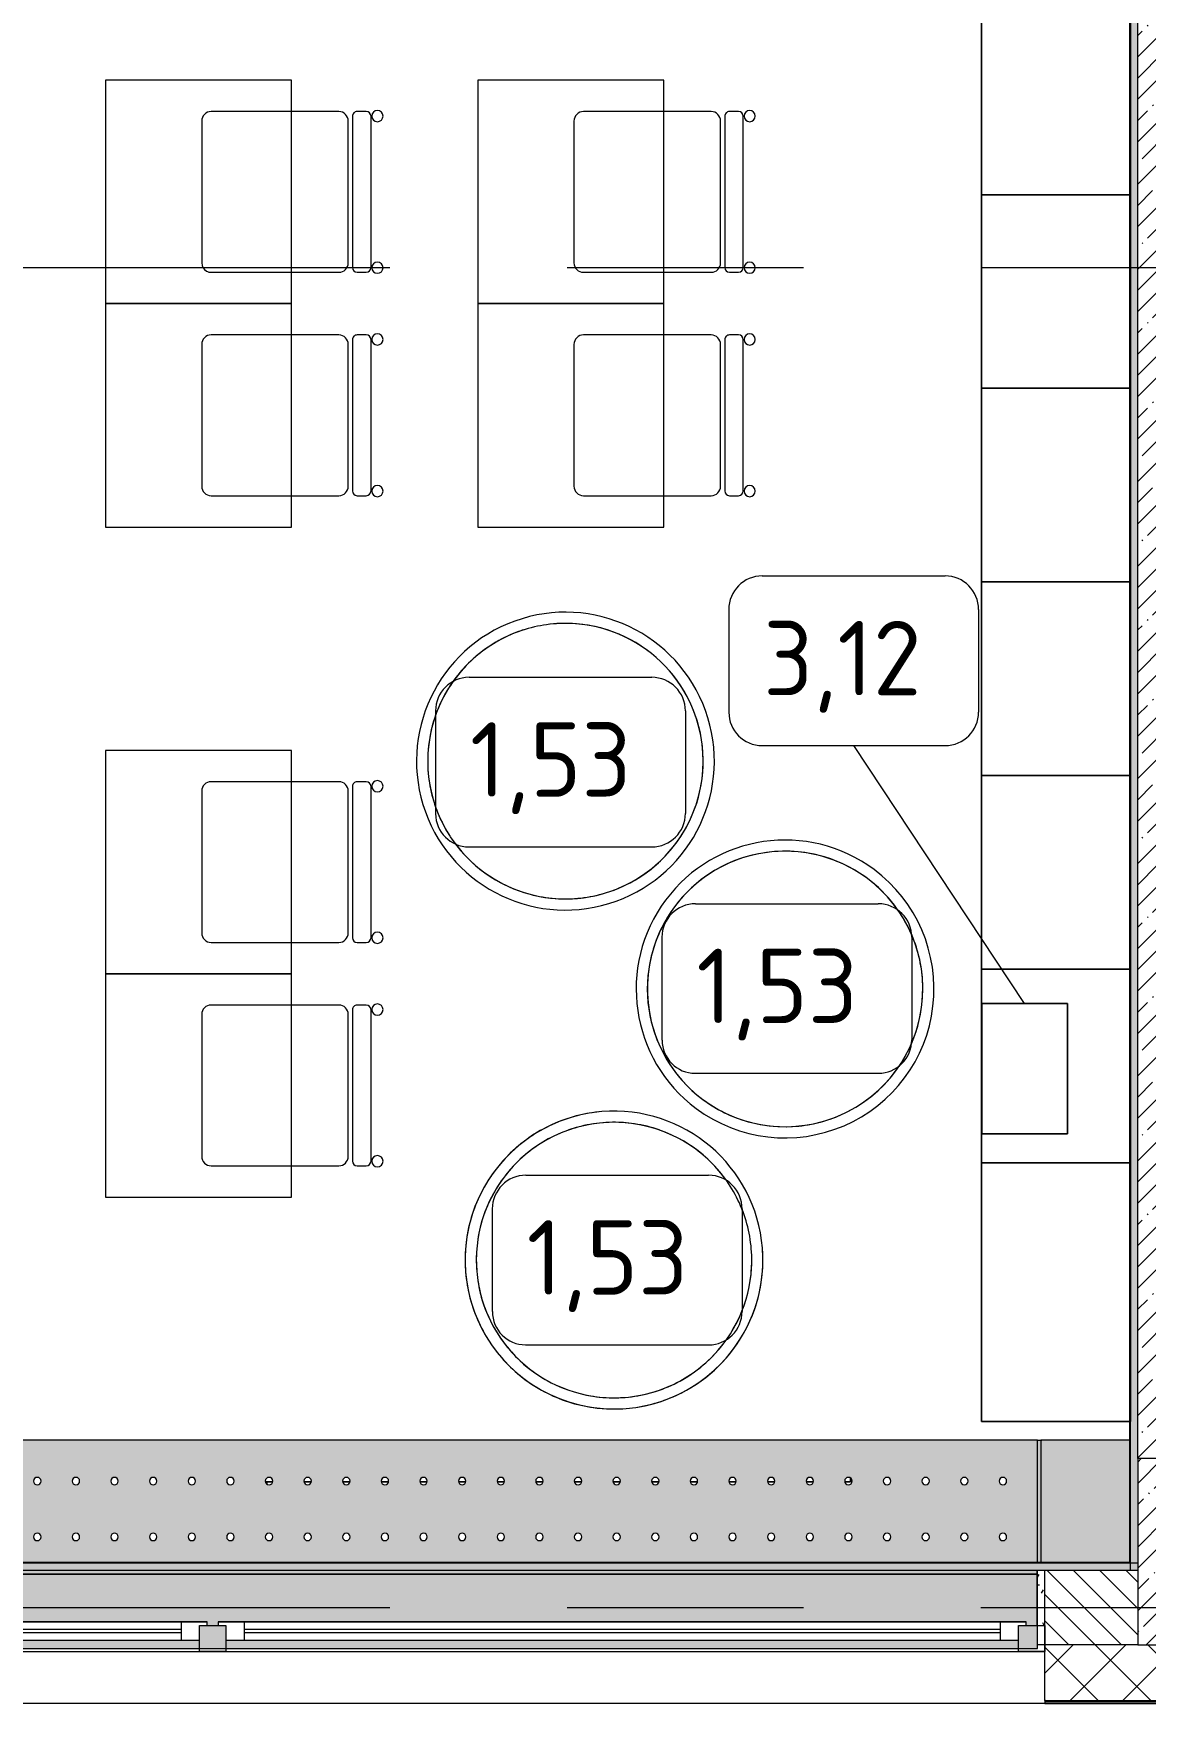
# Model space of a CAD drawing. Header units: millimetres. Extents: x 35092 to 251863, y -8553 to 29549.
# Drawn here: x 62444 to 65431, y -258 to 4228 of the extents above; entities that cross this region are included whole.
import ezdxf

# ---------------------------------------------------------------- set-up
doc = ezdxf.new("R2010")
doc.units = ezdxf.units.MM
doc.linetypes.add('Осевая', pattern=[3175, 635, -476.25, 1587.5, -476.25])
for name, color, linetype, lineweight in [('A-GLAZ', 7, 'Continuous', 9), ('A-GLAZ-1', 7, 'Continuous', 13), ('A-WALL', 7, 'Continuous', 9), ('I-FURN-IDEN', 7, 'Continuous', 9), ('I-WALL', 7, 'Continuous', 9), ('S-COLS', 7, 'Continuous', 9), ('Знаки', 7, 'Continuous', 9), ('Оси-2', 7, 'Осевая', 9)]:
    doc.layers.add(name, color=color, linetype=linetype, lineweight=lineweight)
for name, color, linetype, lineweight, true_color in [('A-WALL-1', 9, 'Continuous', 9, 0x808080), ('A-WALL-FNSH-1', 9, 'Continuous', 9, 0x808080), ('I-FURN-1', 9, 'Continuous', 9, 0x808080), ('M-EQPM-1', 7, 'Continuous', 9, 0xb2b2b2)]:
    doc.layers.add(name, color=color, linetype=linetype, lineweight=lineweight, true_color=true_color)
doc.styles.add('GOST Common', font='GOST_Common.ttf', dxfattribs={"height": 200})
pattern_1 = [(0, (0, 0), (121.92, 30.48), [10.058, -81.382, 10.058, -81.382, -487.68]), (0, (0, 0), (121.92, 30.48), [-182.88, 10.058, -172.822, 10.058, -81.382, -213.36]), (0, (0, 0), (121.92, 30.48), [-457.2, 10.058, -50.902, 10.058, -142.342]), (120, (45.72, 15.24), (-87.356454, 90.345817), [10.058, -81.382, 10.058, -81.382, -487.68]), (120, (45.72, 15.24), (-87.356454, 90.345817), [-182.88, 10.058, -172.822, 10.058, -81.382, -213.36]), (120, (45.72, 15.24), (-87.356454, 90.345817), [-457.2, 10.058, -50.902, 10.058, -142.342]), (240, (60.96, 76.2), (-34.563546, -120.825817), [10.058, -81.382, 10.058, -81.382, -487.68]), (240, (60.96, 76.2), (-34.563546, -120.825817), [-182.88, 10.058, -172.822, 10.058, -81.382, -213.36]), (240, (60.96, 76.2), (-34.563546, -120.825817), [-457.2, 10.058, -50.902, 10.058, -142.342])]

# ---------------------------------------------------------------- blocks, each defined once
blk = doc.blocks.new('BSC_Колонна _Прямоугольная - 500х500-V10-План расстановки мебели и оборудования 2 этажа в осях 12-23')
at = {"layer": 'S-COLS'}
h = blk.add_hatch(dxfattribs=at)
h.set_pattern_fill('FP_11', color=256, style=0, pattern_type=2)
h.set_pattern_definition([(45, (-65660, -150), (-57.02463, 57.02463), []), (45, (-65602.975, -150), (-57.02463, 57.02463), [100.806, -20.161, 3.353, -16.808])])
h.paths.add_polyline_path([(-250, -250), (250, -250), (250, 250), (-250, 250), (-250, 183.7)])
for p, q in [((250, 250), (-250, 250)), ((-250, 250), (-250, -250)), ((250, -250), (250, 250)), ((-250, -250), (250, -250))]:
    blk.add_line(p, q, dxfattribs=at)
blk = doc.blocks.new('120_Окно_СКБ_2Ст - 120_Окно_СКБ_2Ст 3100х2500 _мал_створка слева_-22446080-План расстановки мебели и оборудования 2 этажа в осях 12-23')
at = {"layer": 'A-GLAZ'}
for p, q in [((1550, -57), (-1550, -57)), ((-1430, -107), (600, -107)), ((600, -117), (-1430, -117)), ((770, -107), (1430, -107)), ((1430, -117), (770, -117))]:
    blk.add_line(p, q, dxfattribs=at)
at = {"layer": 'A-GLAZ-1'}
for p, q in [((-1550, -127), (-1550, -57)), ((-1550, -57), (-1480, -57)), ((-1480, -57), (-1480, -127)), ((650, -87), (-1480, -87)), ((-1480, -87), (-1480, -127)), ((-1430, -137), (-1430, -87)), ((600, -137), (600, -87)), ((650, -127), (650, -57)), ((650, -57), (720, -57)), ((650, -127), (650, -87)), ((720, -57), (720, -127)), ((1480, -87), (720, -87)), ((720, -87), (720, -127)), ((770, -137), (770, -87)), ((-1480, -127), (-1550, -127)), ((-1480, -127), (-1500, -127)), ((-1500, -127), (-1500, -137)), ((720, -127), (650, -127)), ((670, -127), (650, -127)), ((670, -137), (670, -127)), ((720, -127), (700, -127)), ((700, -127), (700, -137)), ((-1500, -137), (670, -137)), ((670, -137), (-1500, -137)), ((700, -137), (1500, -137)), ((1500, -137), (700, -137))]:
    blk.add_line(p, q, dxfattribs=at)
blk = doc.blocks.new('Стол базовый прямоугольный - 1_7а-25476368-План расстановки мебели и оборудования 2 этажа в осях 12-23')
at = {"layer": 'I-FURN-1'}
for p, q in [((250, 300), (-250, 300)), ((-250, 300), (-250, -300)), ((250, -300), (250, 300)), ((-250, -300), (250, -300))]:
    blk.add_line(p, q, dxfattribs=at)
blk = doc.blocks.new('Стул Breuer - 1_9а-V91-План расстановки мебели и оборудования 2 этажа в осях 12-23')
at = {"layer": 'I-FURN-1'}
for p, q in [((190.5, 241.3), (-190.5, 241.3)), ((-215.9, 215.9), (-215.9, 0)), ((215.9, 0), (215.9, 215.9)), ((-215.9, 0), (-215.9, -127)), ((215.9, -127), (215.9, 0)), ((-215.9, -176.2), (-215.9, -200.8)), ((203.2, -163.5), (-203.2, -163.5)), ((-190.5, -152.4), (190.5, -152.4)), ((215.9, -200.8), (215.9, -176.2)), ((-203.2, -213.5), (203.2, -213.5))]:
    blk.add_line(p, q, dxfattribs=at)
for centre, radius, start, end in [((-190.5, 215.9), 25.4, 150, 180), ((-190.5, 215.9), 25.4, 90, 150), ((190.5, 215.9), 25.4, 0, 90), ((-190.5, -127), 25.4, 180, 270), ((190.5, -127), 25.4, 270, 360), ((-203.2, -176.2), 12.7, 90, 180), ((203.2, -176.2), 12.7, 360, 90), ((-203.5, -230.6), 15.1, 360, 180), ((-203.2, -200.8), 12.7, 180, 270), ((203.7, -230.6), 15.1, 360, 180), ((203.2, -200.8), 12.7, 270, 360), ((-203.5, -230.6), 15.1, 180, 360), ((203.7, -230.6), 15.1, 180, 360)]:
    blk.add_arc(centre, radius, start, end, dxfattribs=at)
blk = doc.blocks.new('Стул Breuer - 1_9а-25403171-План расстановки мебели и оборудования 2 этажа в осях 12-23')
at = {"layer": 'I-FURN-1'}
for p, q in [((190.5, 241.3), (-190.5, 241.3)), ((-215.9, 215.9), (-215.9, 0)), ((215.9, 0), (215.9, 215.9)), ((-215.9, 0), (-215.9, -127)), ((215.9, -127), (215.9, 0)), ((-215.9, -176.2), (-215.9, -200.8)), ((203.2, -163.5), (-203.2, -163.5)), ((-190.5, -152.4), (190.5, -152.4)), ((215.9, -200.8), (215.9, -176.2)), ((-203.2, -213.5), (203.2, -213.5))]:
    blk.add_line(p, q, dxfattribs=at)
for centre, radius, start, end in [((-190.5, 215.9), 25.4, 90, 180), ((190.5, 215.9), 25.4, 0, 90), ((-190.5, -127), 25.4, 180, 270), ((190.5, -127), 25.4, 270, 360), ((-203.2, -176.2), 12.7, 90, 180), ((203.2, -176.2), 12.7, 360, 90), ((-203.5, -230.6), 15.1, 360, 180), ((-203.2, -200.8), 12.7, 180, 270), ((203.7, -230.6), 15.1, 360, 180), ((203.2, -200.8), 12.7, 270, 360), ((-203.5, -230.6), 15.1, 180, 360), ((203.7, -230.6), 15.1, 180, 360)]:
    blk.add_arc(centre, radius, start, end, dxfattribs=at)
blk = doc.blocks.new('ПУФ - 1_53-V95-План расстановки мебели и оборудования 2 этажа в осях 12-23')
at = {"layer": 'I-FURN-1'}
for radius, start, end in [(400, 360, 180), (400, 0, 180), (370, 360, 180), (370, 63.5294, 127.0588), (370, 42.3529, 63.5294), (370, 127.0588, 148.2353), (370, 21.1765, 42.3529), (370, 148.2353, 180), (370, 10.5882, 21.1765), (370, 0, 10.5882), (400, 180, 360), (370, 180, 360), (370, 180, 190.5882), (370, 296.4706, 360), (400, 180, 360), (370, 190.5882, 201.1765), (370, 201.1765, 254.1176), (370, 254.1176, 275.2941), (370, 275.2941, 296.4706)]:
    blk.add_arc((0, 0), radius, start, end, dxfattribs=at)
blk = doc.blocks.new('ПУФ - 1_53-V96-План расстановки мебели и оборудования 2 этажа в осях 12-23')
at = {"layer": 'I-FURN-1'}
for radius, start, end in [(400, 360, 180), (400, 110, 180), (370, 84.7059, 137.6471), (400, 100, 110), (370, 95.2941, 105.8824), (400, 90, 100), (370, 84.7059, 95.2941), (400, 80, 90), (370, 360, 84.7059), (370, 74.1176, 84.7059), (400, 70, 80), (400, 60, 70), (370, 116.4706, 127.0588), (370, 105.8824, 116.4706), (370, 42.3529, 74.1176), (400, 50, 60), (370, 127.0588, 169.4118), (400, 40, 50), (370, 137.6471, 180), (370, 31.7647, 42.3529), (400, 30, 40), (370, 10.5882, 31.7647), (400, 20, 30), (400, 10, 20), (370, 169.4118, 180), (370, 0, 10.5882), (400, 0, 10), (400, 180, 360), (370, 180, 190.5882), (370, 180, 190.5882), (370, 317.6471, 360), (370, 349.4118, 360), (400, 180, 270), (400, 350, 360), (370, 190.5882, 201.1765), (370, 190.5882, 211.7647), (370, 338.8235, 349.4118), (400, 340, 350), (370, 201.1765, 211.7647), (370, 317.6471, 338.8235), (400, 330, 340), (370, 211.7647, 317.6471), (370, 211.7647, 232.9412), (400, 320, 330), (370, 307.0588, 317.6471), (400, 310, 320), (370, 232.9412, 243.5294), (370, 285.8824, 307.0588), (400, 300, 310), (370, 243.5294, 254.1176), (370, 254.1176, 264.7059), (370, 275.2941, 285.8824), (400, 290, 300), (370, 264.7059, 275.2941), (400, 270, 280), (400, 280, 290)]:
    blk.add_arc((0, 0), radius, start, end, dxfattribs=at)
blk = doc.blocks.new('ПУФ - 1_53-V97-План расстановки мебели и оборудования 2 этажа в осях 12-23')
at = {"layer": 'I-FURN-1'}
for radius, start, end in [(400, 0, 180), (400, 0, 180), (370, 0, 106.3023), (370, 95.2941, 106.3023), (370, 84.7059, 95.2941), (370, 74.1176, 84.7059), (370, 106.3405, 180), (370, 106.3405, 148.2353), (370, 42.3529, 74.1176), (370, 21.1765, 42.3529), (370, 148.2353, 158.8235), (370, 158.8235, 169.4118), (370, 10.5882, 21.1765), (370, 169.4118, 180), (370, 0, 10.5882), (400, 180, 360), (400, 180, 0), (370, 180, 349.4118), (370, 180, 296.4706), (370, 349.5929, 0), (370, 349.5929, 360), (370, 338.8235, 349.4118), (370, 296.4706, 338.8235)]:
    blk.add_arc((0, 0), radius, start, end, dxfattribs=at)
blk = doc.blocks.new('radiator_prado_classic_z_tip_30_po exemplyaru - Classic Z Тип 30-500-V130-План расстановки мебели и оборудования 2 этажа в осях 12-23')
at = {"layer": 'M-EQPM-1'}
for p, q in [((28, 146), (47.6, 146)), ((28.7, 146), (30.3, 146)), ((32.2, 146), (28.7, 146)), ((28.7, 146), (30.3, 146)), ((32.5, 146), (28.7, 146)), ((30.3, 146), (32.5, 146)), ((30.3, 146), (31.5, 146)), ((31.5, 146), (30.3, 146)), ((31.5, 146), (32.2, 146)), ((32.5, 146), (32.2, 146)), ((32.2, 146), (32.5, 146)), ((32.5, 139), (32.5, 146)), ((32.5, 139), (32.5, 146)), ((47.6, 146), (32.5, 146)), ((131.8, 146), (151.3, 146)), ((151.3, 146), (131.8, 146)), ((235.5, 146), (255.1, 146)), ((255.1, 146), (235.5, 146)), ((339.3, 146), (358.8, 146)), ((358.8, 146), (339.3, 146)), ((443, 146), (462.6, 146)), ((462.6, 146), (443, 146)), ((546.8, 146), (566.3, 146)), ((566.3, 146), (546.8, 146)), ((650.5, 146), (670.1, 146)), ((670.1, 146), (650.5, 146)), ((754.3, 146), (773.8, 146)), ((773.8, 146), (754.3, 146)), ((858, 146), (877.6, 146)), ((877.6, 146), (858, 146)), ((961.8, 146), (981.3, 146)), ((981.3, 146), (961.8, 146)), ((1065.5, 146), (1085.1, 146)), ((1085.1, 146), (1065.5, 146)), ((1169.3, 146), (1188.8, 146)), ((1188.8, 146), (1169.3, 146)), ((1273, 146), (1292.6, 146)), ((1292.6, 146), (1273, 146)), ((1376.8, 146), (1396.3, 146)), ((1396.3, 146), (1376.8, 146)), ((1480.5, 146), (1500.1, 146)), ((1500.1, 146), (1480.5, 146)), ((1584.3, 146), (1600, 146)), ((1600, 146), (1584.3, 146)), ((1600, 146), (1600, 155.6)), ((1600, 155.6), (1600, 146))]:
    blk.add_line(p, q, dxfattribs=at)
blk = doc.blocks.new('шкаф 1_112 - шкаф 1_112-V174-План расстановки мебели и оборудования 2 этажа в осях 12-23')
at = {"layer": 'I-FURN-1'}
for p, q in [((-400, 6070), (-400, 0)), ((0, 0), (0, 6070)), ((-400, 3815), (-400, 3295)), ((-400, 3295), (-400, 3815)), ((0, 3815), (0, 3295)), ((0, 3295), (-400, 3295)), ((0, 3295), (-400, 3295)), ((-400, 3295), (-400, 2775)), ((-400, 2775), (-400, 3295)), ((-400, 3295), (0, 3295)), ((-400, 3295), (0, 3295)), ((0, 3295), (-400, 3295)), ((0, 3295), (0, 2775)), ((0, 2775), (-400, 2775)), ((-400, 2775), (0, 2775)), ((0, 2775), (-400, 2775)), ((0, 2775), (-400, 2775)), ((-400, 2775), (-400, 2255)), ((-400, 2255), (-400, 2775)), ((-400, 2775), (0, 2775)), ((0, 2775), (0, 2255)), ((0, 2255), (-400, 2255)), ((0, 2255), (-400, 2255)), ((-400, 2255), (-400, 1735)), ((-400, 1735), (-400, 2255)), ((-400, 2255), (0, 2255)), ((-400, 2255), (0, 2255)), ((0, 2255), (-400, 2255)), ((0, 2255), (0, 1735)), ((0, 1735), (-400, 1735)), ((-400, 1735), (0, 1735)), ((0, 1735), (-400, 1735)), ((0, 1735), (-400, 1735)), ((-400, 1735), (-400, 1215)), ((-400, 1215), (-400, 1735)), ((-400, 1735), (0, 1735)), ((0, 1735), (0, 1215)), ((0, 1215), (-400, 1215)), ((0, 1215), (-400, 1215)), ((-400, 1215), (-400, 695)), ((-400, 695), (-400, 1215)), ((-400, 1215), (0, 1215)), ((-400, 1215), (0, 1215)), ((0, 1215), (-400, 1215)), ((0, 1215), (0, 695)), ((0, 695), (-400, 695)), ((-400, 695), (0, 695)), ((0, 695), (-400, 695)), ((0, 695), (-400, 695)), ((-400, 695), (-400, 0)), ((-400, 0), (-400, 695)), ((-400, 695), (0, 695)), ((0, 695), (0, 0)), ((-400, 0), (0, 0)), ((-400, 0), (0, 0)), ((0, 0), (-400, 0))]:
    blk.add_line(p, q, dxfattribs=at)
blk = doc.blocks.new('Зашивка радиатора_ с перфорацией М6 - Зашивка радиатора_ с перфорацией М6-V183-План расстановки мебели и оборудования 2 этажа в осях 12-23')
at = {"layer": 'Знаки'}
h = blk.add_hatch(color=256, dxfattribs=at)
h.paths.add_polyline_path([(2690, 380), (-370, 380), (-369.8, 180), (2690, 180), (2690, 358.1)])
h.paths.add_polyline_path([(1810.2, 358.1), (1810.2, 318.1), (1830.2, 318.1), (1830.2, 308.1), (-339.8, 308.1), (-339.8, 318.1), (-319.8, 318.1), (-319.8, 358.1), (1702.1, 358.1)])
h.paths.add_polyline_path([(1880.2, 358.1), (2640.2, 358.1), (2640.2, 318.1), (2660.2, 318.1), (2660.2, 308.1), (1860.2, 308.1), (1860.2, 318.1), (1880.2, 318.1)])
h = blk.add_hatch(color=256, dxfattribs=at)
h.paths.add_polyline_path([(2690, 180), (-369.8, 179.4), (-369.8, 170.1), (2690, 170.1)])
h.paths.add_polyline_path([(-342.4, 150.1), (-370, 150.1), (-370, -179.9), (2690, -179.9), (2690, 150.1), (-341.2, 150.1)])
h.paths.add_polyline_path([(1382.5, 90.4), (1387.5, 89), (1391.2, 85.4), (1392.5, 80.4), (1391.2, 75.4), (1387.5, 71.7), (1382.5, 70.4), (1377.5, 71.7), (1373.8, 75.4), (1372.6, 81.2), (1373.8, 85.4), (1377.5, 89), (1379.9, 90)])
h.paths.add_polyline_path([(1590, 90.4), (1595, 89), (1598.7, 85.4), (1600, 80.4), (1598.7, 75.4), (1595, 71.7), (1590, 70.4), (1585, 71.7), (1581.3, 75.4), (1580.1, 81.2), (1581.3, 85.4), (1585, 89), (1587.4, 90)])
h.paths.add_polyline_path([(1693.7, 90.4), (1698.7, 89), (1702.4, 85.4), (1703.7, 80.4), (1702.1, 75), (1698.7, 71.7), (1693.7, 70.4), (1688.7, 71.7), (1685.1, 75.4), (1683.9, 81.2), (1685.1, 85.4), (1688.7, 89), (1691.2, 90)])
h.paths.add_polyline_path([(1797.5, 90.4), (1802.5, 89), (1806.2, 85.4), (1807.5, 80.4), (1806.2, 75.4), (1802.5, 71.7), (1797.5, 70.4), (1792.5, 71.7), (1788.8, 75.4), (1787.6, 81.2), (1788.8, 85.4), (1792.5, 89), (1794.9, 90)])
h.paths.add_polyline_path([(1486.2, 90.4), (1491.2, 89), (1494.9, 85.4), (1496.2, 80.4), (1494.9, 75.4), (1491.2, 71.7), (1486.2, 70.4), (1481.2, 71.7), (1477.6, 75.4), (1476.4, 81.2), (1477.6, 85.4), (1481.2, 89), (1483.7, 90)])
h.paths.add_polyline_path([(2627.5, 90.4), (2632.5, 89), (2636.2, 85.4), (2637.5, 80.4), (2636.2, 75.4), (2632.5, 71.7), (2627.5, 70.4), (2622.5, 71.7), (2618.8, 75.4), (2617.6, 81.2), (2618.8, 85.4), (2622.5, 89), (2624.9, 90)])
h.paths.add_polyline_path([(1901.2, 90.4), (1906.2, 89), (1909.9, 85.4), (1911.2, 80.4), (1909.9, 75.4), (1906.2, 71.7), (1901.2, 70.4), (1896.2, 71.7), (1892.6, 75.4), (1891.4, 81.2), (1892.6, 85.4), (1896.2, 89), (1898.7, 90)])
h.paths.add_polyline_path([(2005, 90.4), (2010, 89), (2013.7, 85.4), (2015, 80.4), (2013.7, 75.4), (2010, 71.7), (2005, 70.4), (2000, 71.7), (1996.3, 75.4), (1995.1, 81.2), (1996.3, 85.4), (2000, 89), (2002.4, 90)])
h.paths.add_polyline_path([(863.7, 90.4), (868.7, 89), (872.4, 85.4), (873.7, 80.4), (872.4, 75.4), (868.7, 71.7), (863.7, 70.4), (858.7, 71.7), (855.1, 75.4), (853.9, 81.2), (855.1, 85.4), (858.7, 89), (861.2, 90)])
h.paths.add_polyline_path([(2523.7, 90.4), (2528.7, 89), (2532.4, 85.4), (2533.7, 80.4), (2532.4, 75.4), (2528.7, 71.7), (2523.7, 70.4), (2518.7, 71.7), (2515.1, 75.4), (2513.9, 81.2), (2515.1, 85.4), (2518.7, 89), (2521.2, 90)])
h.paths.add_polyline_path([(1278.7, 90.4), (1283.7, 89), (1287.4, 85.4), (1288.7, 80.4), (1287.4, 75.4), (1283.7, 71.7), (1278.7, 70.4), (1273.7, 71.7), (1270.1, 75.4), (1268.9, 81.2), (1270.1, 85.4), (1273.7, 89), (1276.2, 90)])
h.paths.add_polyline_path([(2316.2, 90.4), (2321.2, 89), (2324.9, 85.4), (2326.2, 80.4), (2324.9, 75.4), (2321.2, 71.7), (2316.2, 70.4), (2311.2, 71.7), (2307.6, 75.4), (2306.4, 81.2), (2307.6, 85.4), (2311.2, 89), (2313.7, 90)])
h.paths.add_polyline_path([(2420, 90.4), (2425, 89), (2428.7, 85.4), (2430, 80.4), (2428.7, 75.4), (2425, 71.7), (2420, 70.4), (2415, 71.7), (2411.3, 75.4), (2410.1, 81.2), (2411.3, 85.4), (2415, 89), (2417.4, 90)])
h.paths.add_polyline_path([(2108.7, 90.4), (2113.7, 89), (2117.4, 85.4), (2118.7, 80.4), (2117.4, 75.4), (2113.7, 71.7), (2108.7, 70.4), (2103.7, 71.7), (2100.1, 75.4), (2098.9, 81.2), (2100.1, 85.4), (2103.7, 89), (2106.2, 90)])
h.paths.add_polyline_path([(1071.2, 90.4), (1076.2, 89), (1079.9, 85.4), (1081.2, 80.4), (1079.9, 75.4), (1076.2, 71.7), (1071.2, 70.4), (1066.2, 71.7), (1062.6, 75.4), (1061.4, 81.2), (1062.6, 85.4), (1066.2, 89), (1068.7, 90)])
h.paths.add_polyline_path([(967.5, 90.4), (972.9, 88.7), (976.2, 85.4), (977.5, 80.4), (976.2, 75.4), (972.5, 71.7), (967.5, 70.4), (962.5, 71.7), (958.8, 75.4), (957.6, 81.2), (958.8, 85.4), (962.5, 89), (964.9, 90)])
h.paths.add_polyline_path([(1175, 90.4), (1180, 89), (1183.7, 85.4), (1185, 80.4), (1183.7, 75.4), (1180, 71.7), (1175, 70.4), (1170, 71.7), (1166.3, 75.4), (1165.1, 81.2), (1166.3, 85.4), (1170, 89), (1172.4, 90)])
h.paths.add_polyline_path([(2212.5, 90.4), (2217.5, 89), (2221.2, 85.4), (2222.5, 80.4), (2221.2, 75.4), (2217.5, 71.7), (2212.5, 70.4), (2207.5, 71.7), (2203.8, 75.4), (2202.6, 81.2), (2203.8, 85.4), (2207.5, 89), (2209.9, 90)])
h.paths.add_polyline_path([(552.5, 90.4), (557.5, 89), (561.2, 85.4), (562.5, 80.4), (561.2, 75.4), (557.5, 71.7), (552.5, 70.4), (547.5, 71.7), (543.8, 75.4), (542.6, 81.2), (543.8, 85.4), (547.5, 89), (549.9, 90)])
h.paths.add_polyline_path([(-173.8, 90.4), (-168.8, 89), (-165.1, 85.4), (-163.8, 80.4), (-165.1, 75.4), (-168.8, 71.7), (-173.8, 70.4), (-178.8, 71.7), (-182.4, 75.4), (-183.6, 81.2), (-182.4, 85.4), (-178.8, 89), (-176.3, 90)])
h.paths.add_polyline_path([(-277.5, 90.4), (-272.5, 89), (-268.8, 85.4), (-267.5, 80.4), (-268.8, 75.4), (-272.5, 71.7), (-277.5, 70.4), (-282.5, 71.7), (-286.2, 75.4), (-287.4, 81.2), (-286.2, 85.4), (-282.5, 89), (-280.1, 90)])
h.paths.add_polyline_path([(448.7, 90.4), (453.7, 89), (457.4, 85.4), (458.7, 80.4), (457.4, 75.4), (453.7, 71.7), (448.7, 70.4), (443.7, 71.7), (440.1, 75.4), (438.9, 81.2), (440.1, 85.4), (443.7, 89), (446.2, 90)])
h.paths.add_polyline_path([(241.2, 90.4), (246.2, 89), (249.9, 85.4), (251.2, 80.4), (249.9, 75.4), (246.2, 71.7), (241.2, 70.4), (236.2, 71.7), (232.6, 75.4), (231.4, 81.2), (232.6, 85.4), (236.2, 89), (238.7, 90)])
h.paths.add_polyline_path([(137.5, 90.4), (142.5, 89), (146.2, 85.4), (147.5, 80.4), (146.2, 75.4), (142.5, 71.7), (137.5, 70.4), (132.5, 71.7), (128.8, 75.4), (127.6, 81.2), (128.8, 85.4), (132.5, 89), (134.9, 90)])
h.paths.add_polyline_path([(656.2, 90.4), (661.2, 89), (664.9, 85.4), (666.2, 80.4), (664.9, 75.4), (661.2, 71.7), (656.2, 70.4), (651.2, 71.7), (647.6, 75.4), (646.4, 81.2), (647.6, 85.4), (651.2, 89), (653.7, 90)])
h.paths.add_polyline_path([(760, 90.4), (765, 89), (768.7, 85.4), (770, 80.4), (768.7, 75.4), (765, 71.7), (760, 70.4), (755, 71.7), (751.3, 75.4), (750.1, 81.2), (751.3, 85.4), (755, 89), (757.4, 90)])
h.paths.add_polyline_path([(-70, 90.4), (-65, 89), (-61.3, 85.4), (-60, 80.4), (-61.3, 75.4), (-65, 71.7), (-70, 70.4), (-75, 71.7), (-78.7, 75.4), (-79.9, 81.2), (-78.7, 85.4), (-75, 89), (-72.6, 90)])
h.paths.add_polyline_path([(33.7, 90.4), (38.7, 89), (42.4, 85.4), (43.7, 80.4), (42.4, 75.4), (38.7, 71.7), (33.7, 70.4), (28.7, 71.7), (25.1, 75.4), (23.9, 81.2), (25.1, 85.4), (28.7, 89), (31.2, 90)])
h.paths.add_polyline_path([(345, 90.4), (350, 89), (353.7, 85.4), (355, 80.4), (353.7, 75.4), (350, 71.7), (345, 70.4), (340, 71.7), (336.3, 75.4), (335.1, 81.2), (336.3, 85.4), (340, 89), (342.4, 90)])
h.paths.add_polyline_path([(1382.5, -59.6), (1387.5, -61), (1391.2, -64.6), (1392.5, -69.6), (1391.2, -74.6), (1387.5, -78.3), (1382.5, -79.6), (1377.5, -78.3), (1373.8, -74.6), (1372.5, -69.6), (1373.8, -64.6), (1377.5, -61), (1379.9, -60)])
h.paths.add_polyline_path([(967.5, -59.6), (972.9, -61.3), (976.2, -64.6), (977.5, -69.6), (976.2, -74.6), (972.5, -78.3), (967.5, -79.6), (962.5, -78.3), (958.8, -74.6), (957.5, -69.6), (958.8, -64.6), (962.5, -61), (964.9, -60)])
h.paths.add_polyline_path([(760, -59.6), (765, -61), (768.7, -64.6), (770, -69.6), (768.7, -74.6), (765, -78.3), (760, -79.6), (755, -78.3), (751.3, -74.6), (750, -69.6), (751.3, -64.6), (755, -61), (757.4, -60)])
h.paths.add_polyline_path([(1901.2, -59.6), (1906.2, -61), (1909.9, -64.6), (1911.2, -69.6), (1909.9, -74.6), (1906.2, -78.3), (1901.2, -79.6), (1896.2, -78.3), (1892.6, -74.6), (1891.2, -69.6), (1892.6, -64.6), (1896.2, -61), (1898.7, -60)])
h.paths.add_polyline_path([(1175, -59.6), (1180, -61), (1183.7, -64.6), (1185, -69.6), (1183.7, -74.6), (1180, -78.3), (1175, -79.6), (1170, -78.3), (1166.3, -74.6), (1165, -69.6), (1166.3, -64.6), (1170, -61), (1172.4, -60)])
h.paths.add_polyline_path([(1278.7, -59.6), (1283.7, -61), (1287.4, -64.6), (1288.7, -69.6), (1287.4, -74.6), (1283.7, -78.3), (1278.7, -79.6), (1273.7, -78.3), (1270.1, -74.6), (1268.7, -69.6), (1270.1, -64.6), (1273.7, -61), (1276.2, -60)])
h.paths.add_polyline_path([(1797.5, -59.6), (1802.5, -61), (1806.2, -64.6), (1807.5, -69.6), (1806.2, -74.6), (1802.5, -78.3), (1797.5, -79.6), (1792.5, -78.3), (1788.8, -74.6), (1787.5, -69.6), (1788.8, -64.6), (1792.5, -61), (1794.9, -60)])
h.paths.add_polyline_path([(863.7, -59.6), (868.7, -61), (872.4, -64.6), (873.7, -69.6), (872.4, -74.6), (868.7, -78.3), (863.7, -79.6), (858.7, -78.3), (855.1, -74.6), (853.7, -69.6), (855.1, -64.6), (858.7, -61), (861.2, -60)])
h.paths.add_polyline_path([(2005, -59.6), (2010, -61), (2013.7, -64.6), (2015, -69.6), (2013.7, -74.6), (2010, -78.3), (2005, -79.6), (2000, -78.3), (1996.3, -74.6), (1995, -69.6), (1996.3, -64.6), (2000, -61), (2002.4, -60)])
h.paths.add_polyline_path([(1071.2, -59.6), (1076.2, -61), (1079.9, -64.6), (1081.2, -69.6), (1079.9, -74.6), (1076.2, -78.3), (1071.2, -79.6), (1066.2, -78.3), (1062.6, -74.6), (1061.2, -69.6), (1062.6, -64.6), (1066.2, -61), (1068.7, -60)])
h.paths.add_polyline_path([(2523.7, -59.6), (2528.7, -61), (2532.4, -64.6), (2533.7, -69.6), (2532.4, -74.6), (2528.7, -78.3), (2523.7, -79.6), (2518.7, -78.3), (2515.1, -74.6), (2513.7, -69.6), (2515.1, -64.6), (2518.7, -61), (2521.2, -60)])
h.paths.add_polyline_path([(1486.2, -59.6), (1491.2, -61), (1494.9, -64.6), (1496.2, -69.6), (1494.9, -74.6), (1491.2, -78.3), (1486.2, -79.6), (1481.2, -78.3), (1477.6, -74.6), (1476.2, -69.6), (1477.6, -64.6), (1481.2, -61), (1483.7, -60)])
h.paths.add_polyline_path([(2627.5, -59.6), (2632.5, -61), (2636.2, -64.6), (2637.5, -69.6), (2636.2, -74.6), (2632.5, -78.3), (2627.5, -79.6), (2622.5, -78.3), (2618.8, -74.6), (2617.5, -69.6), (2618.8, -64.6), (2622.5, -61), (2624.9, -60)])
h.paths.add_polyline_path([(1693.7, -59.6), (1698.7, -61), (1702.4, -64.6), (1703.7, -69.6), (1702.1, -75), (1698.7, -78.3), (1693.7, -79.6), (1688.7, -78.3), (1685.1, -74.6), (1683.7, -69.6), (1685.1, -64.6), (1688.7, -61), (1691.2, -60)])
h.paths.add_polyline_path([(2212.5, -59.6), (2217.5, -61), (2221.2, -64.6), (2222.5, -69.6), (2221.2, -74.6), (2217.5, -78.3), (2212.5, -79.6), (2207.5, -78.3), (2203.8, -74.6), (2202.5, -69.6), (2203.8, -64.6), (2207.5, -61), (2209.9, -60)])
h.paths.add_polyline_path([(2420, -59.6), (2425, -61), (2428.7, -64.6), (2430, -69.6), (2428.7, -74.6), (2425, -78.3), (2420, -79.6), (2415, -78.3), (2411.3, -74.6), (2410, -69.6), (2411.3, -64.6), (2415, -61), (2417.4, -60)])
h.paths.add_polyline_path([(2108.7, -59.6), (2113.7, -61), (2117.4, -64.6), (2118.7, -69.6), (2117.4, -74.6), (2113.7, -78.3), (2108.7, -79.6), (2103.7, -78.3), (2100.1, -74.6), (2098.7, -69.6), (2100.1, -64.6), (2103.7, -61), (2106.2, -60)])
h.paths.add_polyline_path([(2316.2, -59.6), (2321.2, -61), (2324.9, -64.6), (2326.2, -69.6), (2324.9, -74.6), (2321.2, -78.3), (2316.2, -79.6), (2311.2, -78.3), (2307.6, -74.6), (2306.2, -69.6), (2307.6, -64.6), (2311.2, -61), (2313.7, -60)])
h.paths.add_polyline_path([(1590, -59.6), (1595, -61), (1598.7, -64.6), (1600, -69.6), (1598.7, -74.6), (1595, -78.3), (1590, -79.6), (1585, -78.3), (1581.3, -74.6), (1580, -69.6), (1581.3, -64.6), (1585, -61), (1587.4, -60)])
h.paths.add_polyline_path([(-70, -59.6), (-65, -61), (-61.3, -64.6), (-60, -69.6), (-61.3, -74.6), (-65, -78.3), (-70, -79.6), (-75, -78.3), (-78.7, -74.6), (-80, -69.6), (-78.7, -64.6), (-75, -61), (-72.6, -60)])
h.paths.add_polyline_path([(33.7, -59.6), (38.7, -61), (42.4, -64.6), (43.7, -69.6), (42.4, -74.6), (38.7, -78.3), (33.7, -79.6), (28.7, -78.3), (25.1, -74.6), (23.7, -69.6), (25.1, -64.6), (28.7, -61), (31.2, -60)])
h.paths.add_polyline_path([(448.7, -59.6), (453.7, -61), (457.4, -64.6), (458.7, -69.6), (457.4, -74.6), (453.7, -78.3), (448.7, -79.6), (443.7, -78.3), (440.1, -74.6), (438.7, -69.6), (440.1, -64.6), (443.7, -61), (446.2, -60)])
h.paths.add_polyline_path([(552.5, -59.6), (557.5, -61), (561.2, -64.6), (562.5, -69.6), (561.2, -74.6), (557.5, -78.3), (552.5, -79.6), (547.5, -78.3), (543.8, -74.6), (542.5, -69.6), (543.8, -64.6), (547.5, -61), (549.9, -60)])
h.paths.add_polyline_path([(345, -59.6), (350, -61), (353.7, -64.6), (355, -69.6), (353.7, -74.6), (350, -78.3), (345, -79.6), (340, -78.3), (336.3, -74.6), (335, -69.6), (336.3, -64.6), (340, -61), (342.4, -60)])
h.paths.add_polyline_path([(-277.5, -59.6), (-272.5, -61), (-268.8, -64.6), (-267.5, -69.6), (-268.8, -74.6), (-272.5, -78.3), (-277.5, -79.6), (-282.5, -78.3), (-286.2, -74.6), (-287.5, -69.6), (-286.2, -64.6), (-282.5, -61), (-280.1, -60)])
h.paths.add_polyline_path([(241.2, -59.6), (246.2, -61), (249.9, -64.6), (251.2, -69.6), (249.9, -74.6), (246.2, -78.3), (241.2, -79.6), (236.2, -78.3), (232.6, -74.6), (231.2, -69.6), (232.6, -64.6), (236.2, -61), (238.7, -60)])
h.paths.add_polyline_path([(137.5, -59.6), (142.5, -61), (146.2, -64.6), (147.5, -69.6), (146.2, -74.6), (142.5, -78.3), (137.5, -79.6), (132.5, -78.3), (128.8, -74.6), (127.5, -69.6), (128.8, -64.6), (132.5, -61), (134.9, -60)])
h.paths.add_polyline_path([(-173.8, -59.6), (-168.8, -61), (-165.1, -64.6), (-163.8, -69.6), (-165.1, -74.6), (-168.8, -78.3), (-173.8, -79.6), (-178.8, -78.3), (-182.4, -74.6), (-183.8, -69.6), (-182.4, -64.6), (-178.8, -61), (-176.3, -60)])
h.paths.add_polyline_path([(656.2, -59.6), (661.2, -61), (664.9, -64.6), (666.2, -69.6), (664.9, -74.6), (661.2, -78.3), (656.2, -79.6), (651.2, -78.3), (647.6, -74.6), (646.2, -69.6), (647.6, -64.6), (651.2, -61), (653.7, -60)])
for p, q in [((2690, 380), (-370, 380)), ((-370, 380), (-370, 318.1)), ((-369.8, 180), (2690, 180)), ((2690, 180), (-369.8, 180)), ((-370, 150.1), (-370, -179.9)), ((-370, -179.9), (2690, -179.9))]:
    blk.add_line(p, q, dxfattribs=at)
for centre, start, end in [((-277.5, 80.4), 0, 180), ((-173.8, 80.4), 0, 180), ((-70, 80.4), 0, 180), ((33.7, 80.4), 0, 180), ((137.5, 80.4), 0, 180), ((241.2, 80.4), 0, 180), ((345, 80.4), 0, 180), ((448.7, 80.4), 0, 180), ((552.5, 80.4), 0, 180), ((656.2, 80.4), 0, 180), ((760, 80.4), 0, 180), ((863.7, 80.4), 0, 180), ((967.5, 80.4), 0, 180), ((1071.2, 80.4), 0, 180), ((1175, 80.4), 0, 180), ((1278.7, 80.4), 0, 180), ((1382.5, 80.4), 0, 180), ((1486.2, 80.4), 0, 180), ((1590, 80.4), 0, 180), ((1693.7, 80.4), 0, 180), ((1797.5, 80.4), 0, 180), ((1901.2, 80.4), 0, 180), ((2005, 80.4), 0, 180), ((2108.7, 80.4), 0, 180), ((2212.5, 80.4), 0, 180), ((2316.2, 80.4), 0, 180), ((-277.5, 80.4), 180, 360), ((-173.8, 80.4), 180, 0), ((-70, 80.4), 180, 0), ((33.7, 80.4), 180, 360), ((137.5, 80.4), 180, 0), ((241.2, 80.4), 180, 0), ((345, 80.4), 180, 0), ((448.7, 80.4), 180, 0), ((552.5, 80.4), 180, 360), ((656.2, 80.4), 180, 0), ((760, 80.4), 180, 0), ((863.7, 80.4), 180, 0), ((967.5, 80.4), 180, 0), ((1071.2, 80.4), 180, 0), ((1175, 80.4), 180, 0), ((1278.7, 80.4), 180, 0), ((1382.5, 80.4), 180, 0), ((1486.2, 80.4), 180, 360), ((1590, 80.4), 180, 0), ((1693.7, 80.4), 180, 360), ((1797.5, 80.4), 180, 0), ((1901.2, 80.4), 180, 0), ((2005, 80.4), 180, 0), ((2108.7, 80.4), 180, 360), ((2212.5, 80.4), 180, 0), ((2316.2, 80.4), 180, 360), ((-277.5, -69.6), 0, 180), ((-277.5, -69.6), 180, 0), ((-173.8, -69.6), 0, 180), ((-173.8, -69.6), 180, 0), ((-70, -69.6), 0, 180), ((-70, -69.6), 180, 0), ((33.7, -69.6), 0, 180), ((33.7, -69.6), 180, 0), ((137.5, -69.6), 0, 180), ((137.5, -69.6), 180, 0), ((241.2, -69.6), 0, 180), ((241.2, -69.6), 180, 0), ((345, -69.6), 0, 180), ((345, -69.6), 180, 0), ((448.7, -69.6), 0, 180), ((448.7, -69.6), 180, 0), ((552.5, -69.6), 0, 180), ((552.5, -69.6), 180, 0), ((656.2, -69.6), 0, 180), ((656.2, -69.6), 180, 0), ((760, -69.6), 0, 180), ((760, -69.6), 180, 0), ((863.7, -69.6), 0, 180), ((863.7, -69.6), 180, 0), ((967.5, -69.6), 0, 180), ((967.5, -69.6), 180, 0), ((1071.2, -69.6), 0, 180), ((1071.2, -69.6), 180, 0), ((1175, -69.6), 0, 180), ((1175, -69.6), 180, 0), ((1278.7, -69.6), 0, 180), ((1278.7, -69.6), 180, 0), ((1382.5, -69.6), 0, 180), ((1382.5, -69.6), 180, 0), ((1486.2, -69.6), 0, 180), ((1486.2, -69.6), 180, 0), ((1590, -69.6), 0, 180), ((1590, -69.6), 180, 0), ((1693.7, -69.6), 0, 180), ((1693.7, -69.6), 180, 0), ((1797.5, -69.6), 0, 180), ((1797.5, -69.6), 180, 0), ((1901.2, -69.6), 0, 180), ((1901.2, -69.6), 180, 0), ((2005, -69.6), 0, 180), ((2005, -69.6), 180, 0), ((2108.7, -69.6), 0, 180), ((2108.7, -69.6), 180, 0), ((2212.5, -69.6), 0, 180), ((2212.5, -69.6), 180, 0), ((2316.2, -69.6), 0, 180), ((2316.2, -69.6), 180, 0)]:
    blk.add_arc(centre, 10, start, end, dxfattribs=at)
blk = doc.blocks.new('Зашивка без перфорации М3 - М3_3-V184-План расстановки мебели и оборудования 2 этажа в осях 12-23')
at = {"layer": 'Знаки'}
blk.add_hatch(color=256, dxfattribs=at).paths.add_polyline_path([(-275.7, 150), (-410, 149), (-410, -179.9), (-169.8, -179.9), (-169.8, 150), (-180, 150)])
for p, q in [((-169.8, -179.9), (-169.8, 150)), ((-410, -179.9), (-169.8, -179.9))]:
    blk.add_line(p, q, dxfattribs=at)
blk = doc.blocks.new('Зашивка_ опоясывающая панель - Зашивка_ опоясывающая панель-V197-План расстановки мебели и оборудования 2 этажа в осях 12-23')
at = {"layer": 'Знаки'}
blk.add_hatch(color=256, dxfattribs=at).paths.add_polyline_path([(-418, -150), (-408.5, -150), (-408.5, 179.9), (-418, 180), (-418, -90.3)])
blk.add_line((-418, 180), (-406, 180), dxfattribs=at)
blk = doc.blocks.new('Марка_Мебель - В прямоуг_Balcon_Марка-25523697-План расстановки мебели и оборудования 2 этажа в осях 12-23')
at = {"layer": 'I-FURN-IDEN'}
for p, q in [((-2.455, 2.278), (2.455, 2.278)), ((-3.355, 1.378), (-3.355, -1.384)), ((3.355, 1.378), (3.355, -1.378)), ((-2.461, -2.278), (2.455, -2.278))]:
    blk.add_line(p, q, dxfattribs=at)
for centre, radius, start, end in [((-2.455, 1.378), 0.9, 90, 180), ((2.455, 1.378), 0.9, 0, 90), ((-2.461, -1.384), 0.893, 180, 270), ((2.455, -1.378), 0.9, 270, 0)]:
    blk.add_arc(centre, radius, start, end, dxfattribs=at)

msp = doc.modelspace()

# ---------------------------------------------------------------- hatches: boundary and pattern name
at = {"layer": 'A-WALL'}
h = msp.add_hatch(dxfattribs=at)
h.set_pattern_fill('FP_20', color=256, style=0, pattern_type=2)
h.set_pattern_definition([(135, (0, 0), (-35.35534, -35.35534), [])])
h.paths.add_polyline_path([(65160, -100), (65410, -100), (65410, 100), (65160, 100), (65160, 44.1)])
h.paths.add_polyline_path([(62060, -100), (62060, 100), (61410, 100), (61410, -100), (61974.3, -100)])
h = msp.add_hatch(dxfattribs=at)
h.set_pattern_fill('FP_21', color=256, style=0, pattern_type=2)
h.set_pattern_definition([(45, (0, 0), (-70.71068, 70.71068), []), (135, (0, 0), (-70.71068, -70.71068), [])])
h.paths.add_polyline_path([(75464.7, -250), (75700, -250), (75700, -100), (71560, -100), (71560, -250), (74735.4, -250)])
h.paths.add_polyline_path([(70660, -250), (70660, -100), (67060, -100), (67060, -250), (70360.2, -250)])
h.paths.add_polyline_path([(66160, -250), (66160, -100), (65160, -100), (65160, -250), (65984.9, -250)])
h.paths.add_polyline_path([(62060, -250), (62060, -100), (60910, -100), (60910, -250), (61609.7, -250)])
h.paths.add_polyline_path([(58060, -250), (58810, -250), (58810, -100), (58060, -100), (58060, -245.4)])
h.paths.add_polyline_path([(56910, -250), (57160, -250), (57160, -100), (56410, -100), (56410, -250), (56505.2, -250)])
h.paths.add_polyline_path([(52129.9, -250), (53310, -250), (53310, -100), (51910, -100), (51910, -250)])
h.paths.add_polyline_path([(48810, -250), (48810, -100), (47410, -100), (47410, -250), (48483.9, -250)])
h.paths.add_polyline_path([(43379.4, -250), (44036.3, -250), (44036.3, -100), (42660, -100), (42660, -250)])
h.paths.add_polyline_path([(44936.3, -250), (45310, -250), (45310, -100), (44936.3, -100), (44936.3, -245.4)])
h.paths.add_polyline_path([(38742.7, -250), (39560, -250), (39560, -100), (38742.7, -100), (38742.7, -178.1)])
at = {"layer": 'I-WALL'}
h = msp.add_hatch(dxfattribs=at)
h.set_pattern_fill('FP_17', color=256, style=0, pattern_type=2)
h.set_pattern_definition([(45, (0, 0), (-57.02463, 57.02463), []), (45, (57.025, 0), (-57.02463, 57.02463), [100.806, -20.161, 3.353, -16.808])])
h.paths.add_polyline_path([(65410, 400), (65630, 400), (65630, 7400), (65410, 7400), (65410, 1491.8)])
h = msp.add_hatch(dxfattribs=at)
h.set_pattern_fill('FP_58', color=256, style=0, pattern_type=2)
h.set_pattern_definition(pattern_1)
h.paths.add_polyline_path([(65390, 100), (65410, 100), (65410, 7070), (65390, 7070), (65390, 120)])
h = msp.add_hatch(dxfattribs=at)
h.set_pattern_fill('FP_58', color=256, style=0, pattern_type=2)
h.set_pattern_definition(pattern_1)
h.paths.add_polyline_path([(63615, 100), (65410, 100), (65410, 120), (61690, 120), (61690, 100), (63432.7, 100)])
h = msp.add_hatch(dxfattribs=at)
h.set_pattern_fill('FP_58', color=256, style=0, pattern_type=2)
h.set_pattern_definition(pattern_1)
h.paths.add_polyline_path([(65160, -48), (65160, 100), (65140, 100), (65140, -48)])

# ---------------------------------------------------------------- linework, layer by layer
at = {"layer": 'A-WALL'}
for p, q in [((65410, 400), (65410, 7400)), ((65390, 100), (65390, 7050)), ((61710, 120), (65410, 120)), ((65140, 100), (65410, 100)), ((65160, -258), (62060, -258)), ((65160, -250), (66160, -250)), ((65160, -253), (66160, -253))]:
    msp.add_line(p, q, dxfattribs=at)
at = {"layer": 'A-WALL-1'}
for p, q in [((61410, 100), (65140, 100)), ((65140, 100), (65140, -48)), ((65160, -250), (65160, 100)), ((65140, -48), (65160, -48)), ((65410, -100), (65160, -100))]:
    msp.add_line(p, q, dxfattribs=at)
at = {"layer": 'A-WALL-FNSH-1'}
for p, q in [((65389, 121), (65389, 7050)), ((65389, 121), (61711, 121)), ((65139, 100), (65139, -48)), ((65139, -48), (65140, -48)), ((65160, -250), (65160, -258)), ((65160, -258), (66160, -258))]:
    msp.add_line(p, q, dxfattribs=at)
at = {"layer": 'I-FURN-1'}
for p, q in [((65220.8, 1622.5), (64990.8, 1622.5)), ((64990.8, 1622.5), (64990.8, 1272.5)), ((64990.8, 1272.5), (64990.8, 1622.5)), ((64990.8, 1622.5), (65220.8, 1622.5)), ((65220.8, 1272.5), (65220.8, 1622.5)), ((65220.8, 1622.5), (65220.8, 1272.5)), ((64990.8, 1272.5), (65220.8, 1272.5)), ((65220.8, 1272.5), (64990.8, 1272.5))]:
    msp.add_line(p, q, dxfattribs=at)
at = {"layer": 'I-FURN-IDEN'}
msp.add_line((65105.8, 1622.5), (64646.9, 2315.4), dxfattribs=at)
at = {"layer": 'I-WALL'}
msp.add_line((65160, -100), (65140.2, -100), dxfattribs=at)
at = {"layer": 'Оси-2'}
for p, q in [((38477.2, 3600), (82200, 3600)), ((38477.2, 0), (82200, 0))]:
    msp.add_line(p, q, dxfattribs=at)

# ---------------------------------------------------------------- block references
at = {"layer": 'A-GLAZ', "rotation": 180}
msp.add_blockref('120_Окно_СКБ_2Ст - 120_Окно_СКБ_2Ст 3100х2500 _мал_створка слева_-22446080-План расстановки мебели и оборудования 2 этажа в осях 12-23', (63610, -175), dxfattribs=at)
at = {"layer": 'I-FURN-1'}
for name, p in [('шкаф 1_112 - шкаф 1_112-V174-План расстановки мебели и оборудования 2 этажа в осях 12-23', (65390, 500)), ('Стол базовый прямоугольный - 1_7а-25476368-План расстановки мебели и оборудования 2 этажа в осях 12-23', (62886.9, 3802.5)), ('Стол базовый прямоугольный - 1_7а-25476368-План расстановки мебели и оборудования 2 этажа в осях 12-23', (63886.9, 3802.5)), ('Стол базовый прямоугольный - 1_7а-25476368-План расстановки мебели и оборудования 2 этажа в осях 12-23', (62886.9, 3202.5)), ('Стол базовый прямоугольный - 1_7а-25476368-План расстановки мебели и оборудования 2 этажа в осях 12-23', (63886.9, 3202.5)), ('Стол базовый прямоугольный - 1_7а-25476368-План расстановки мебели и оборудования 2 этажа в осях 12-23', (62886.9, 2002.5)), ('Стол базовый прямоугольный - 1_7а-25476368-План расстановки мебели и оборудования 2 этажа в осях 12-23', (62886.9, 1402.5))]:
    msp.add_blockref(name, p, dxfattribs=at)
for name, p, rotation in [('Стул Breuer - 1_9а-V91-План расстановки мебели и оборудования 2 этажа в осях 12-23', (63136.9, 3802.5), 89.99999999999959), ('Стул Breuer - 1_9а-25403171-План расстановки мебели и оборудования 2 этажа в осях 12-23', (64136.9, 3802.5), 89.99999999999959), ('Стул Breuer - 1_9а-25403171-План расстановки мебели и оборудования 2 этажа в осях 12-23', (63136.9, 3202.5), 89.99999999999959), ('Стул Breuer - 1_9а-25403171-План расстановки мебели и оборудования 2 этажа в осях 12-23', (64136.9, 3202.5), 89.99999999999959), ('ПУФ - 1_53-V97-План расстановки мебели и оборудования 2 этажа в осях 12-23', (63872.6, 2273.6), 106.9499011641564), ('Стул Breuer - 1_9а-25403171-План расстановки мебели и оборудования 2 этажа в осях 12-23', (63136.9, 2002.5), 89.99999999999959), ('ПУФ - 1_53-V95-План расстановки мебели и оборудования 2 этажа в осях 12-23', (64462.6, 1661.6), 233.3350386201596), ('Стул Breuer - 1_9а-25403171-План расстановки мебели и оборудования 2 этажа в осях 12-23', (63136.9, 1402.5), 89.99999999999959), ('ПУФ - 1_53-V96-План расстановки мебели и оборудования 2 этажа в осях 12-23', (64003.1, 933.4), 184.6613193387897)]:
    msp.add_blockref(name, p, dxfattribs=dict(at, rotation=rotation))
at = {"layer": 'I-FURN-IDEN', "xscale": 99.99999999999993, "yscale": 99.99999999999993, "zscale": 99.99999999999993}
for p in [(64646.9, 2543.2), (63859.3, 2270.9), (64467.4, 1662.8), (64011.7, 933.4)]:
    msp.add_blockref('Марка_Мебель - В прямоуг_Balcon_Марка-25523697-План расстановки мебели и оборудования 2 этажа в осях 12-23', p, dxfattribs=at)
at = {"layer": 'M-EQPM-1'}
msp.add_blockref('radiator_prado_classic_z_tip_30_po exemplyaru - Classic Z Тип 30-500-V130-План расстановки мебели и оборудования 2 этажа в осях 12-23', (63038.7, 192), dxfattribs=at)
at = {"layer": 'S-COLS'}
msp.add_blockref('BSC_Колонна _Прямоугольная - 500х500-V10-План расстановки мебели и оборудования 2 этажа в осях 12-23', (65660, 150), dxfattribs=at)
at = {"layer": 'Знаки', "rotation": 180}
for name, p in [('Зашивка радиатора_ с перфорацией М6 - Зашивка радиатора_ с перфорацией М6-V183-План расстановки мебели и оборудования 2 этажа в осях 12-23', (64770.2, 270.1)), ('Зашивка без перфорации М3 - М3_3-V184-План расстановки мебели и оборудования 2 этажа в осях 12-23', (64980, 270))]:
    msp.add_blockref(name, p, dxfattribs=at)
at = {"layer": 'Знаки'}
msp.add_blockref('Зашивка_ опоясывающая панель - Зашивка_ опоясывающая панель-V197-План расстановки мебели и оборудования 2 этажа в осях 12-23', (65558.2, 270), dxfattribs=at)

# ---------------------------------------------------------------- texts
at = {"layer": 'I-FURN-IDEN', "char_height": 200, "width": 553.164, "attachment_point": 1, "style": 'GOST Common'}
for s, insert in [('3,12', (64403.9, 2650.2)), ('1,53', (63616.3, 2377.9)), ('1,53', (64224.4, 1769.8)), ('1,53', (63768.7, 1040.5))]:
    msp.add_mtext(s, dxfattribs=dict(at, insert=insert))

doc.saveas('drawing.dxf')
